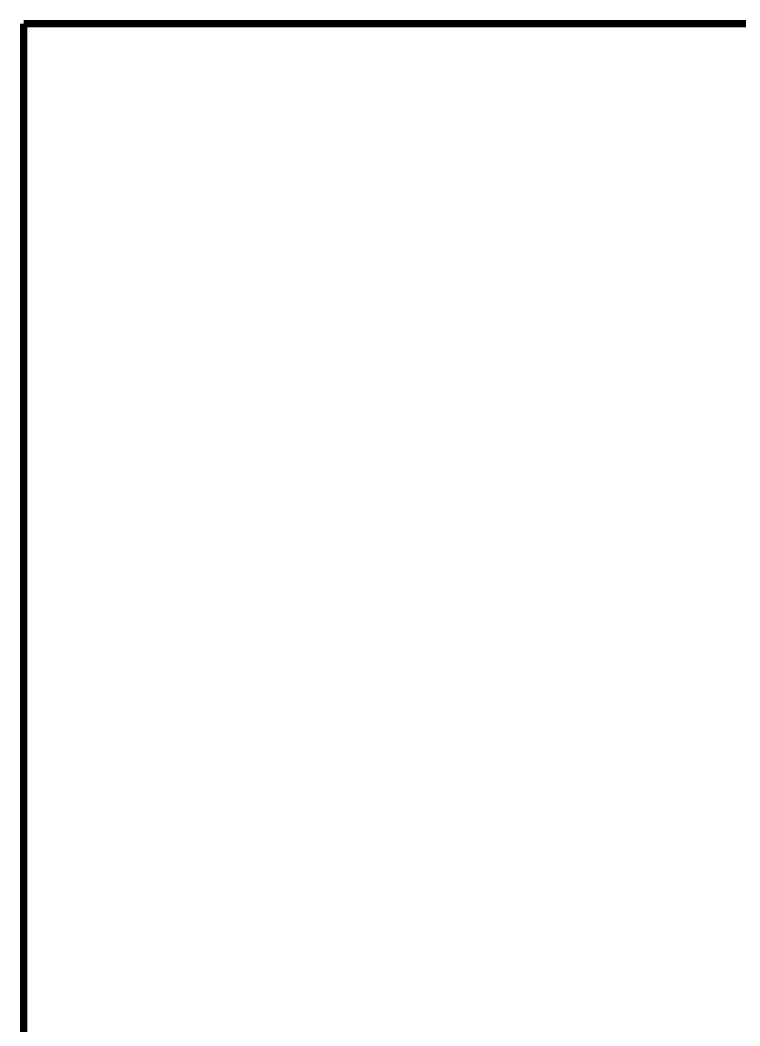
# Model space of a CAD drawing. Header units: millimetres. Extents: x 5 to 350, y 3 to 213.
# Drawn here: x 5 to 47.1, y 153.9 to 212.7 of the extents above; entities that cross this region are included whole.
import ezdxf

# ---------------------------------------------------------------- set-up
doc = ezdxf.new("R2010")
doc.units = ezdxf.units.MM
doc.layers.add('P', color=255, linetype='Continuous')

msp = doc.modelspace()

# ---------------------------------------------------------------- linework, layer by layer
at = {"layer": 'P', "const_width": 0.423}
for points in [[(5.256, 212.513), (350.273, 212.513)], [(5.256, 3.14), (5.256, 212.513)], [(5.256, 212.513), (5.256, 212.513)], [(5.256, 212.513), (350.273, 212.513)], [(5.256, 3.14), (5.256, 212.513)], [(5.256, 212.513), (5.256, 212.513)]]:
    msp.add_lwpolyline(points, dxfattribs=at)

doc.saveas('drawing.dxf')
